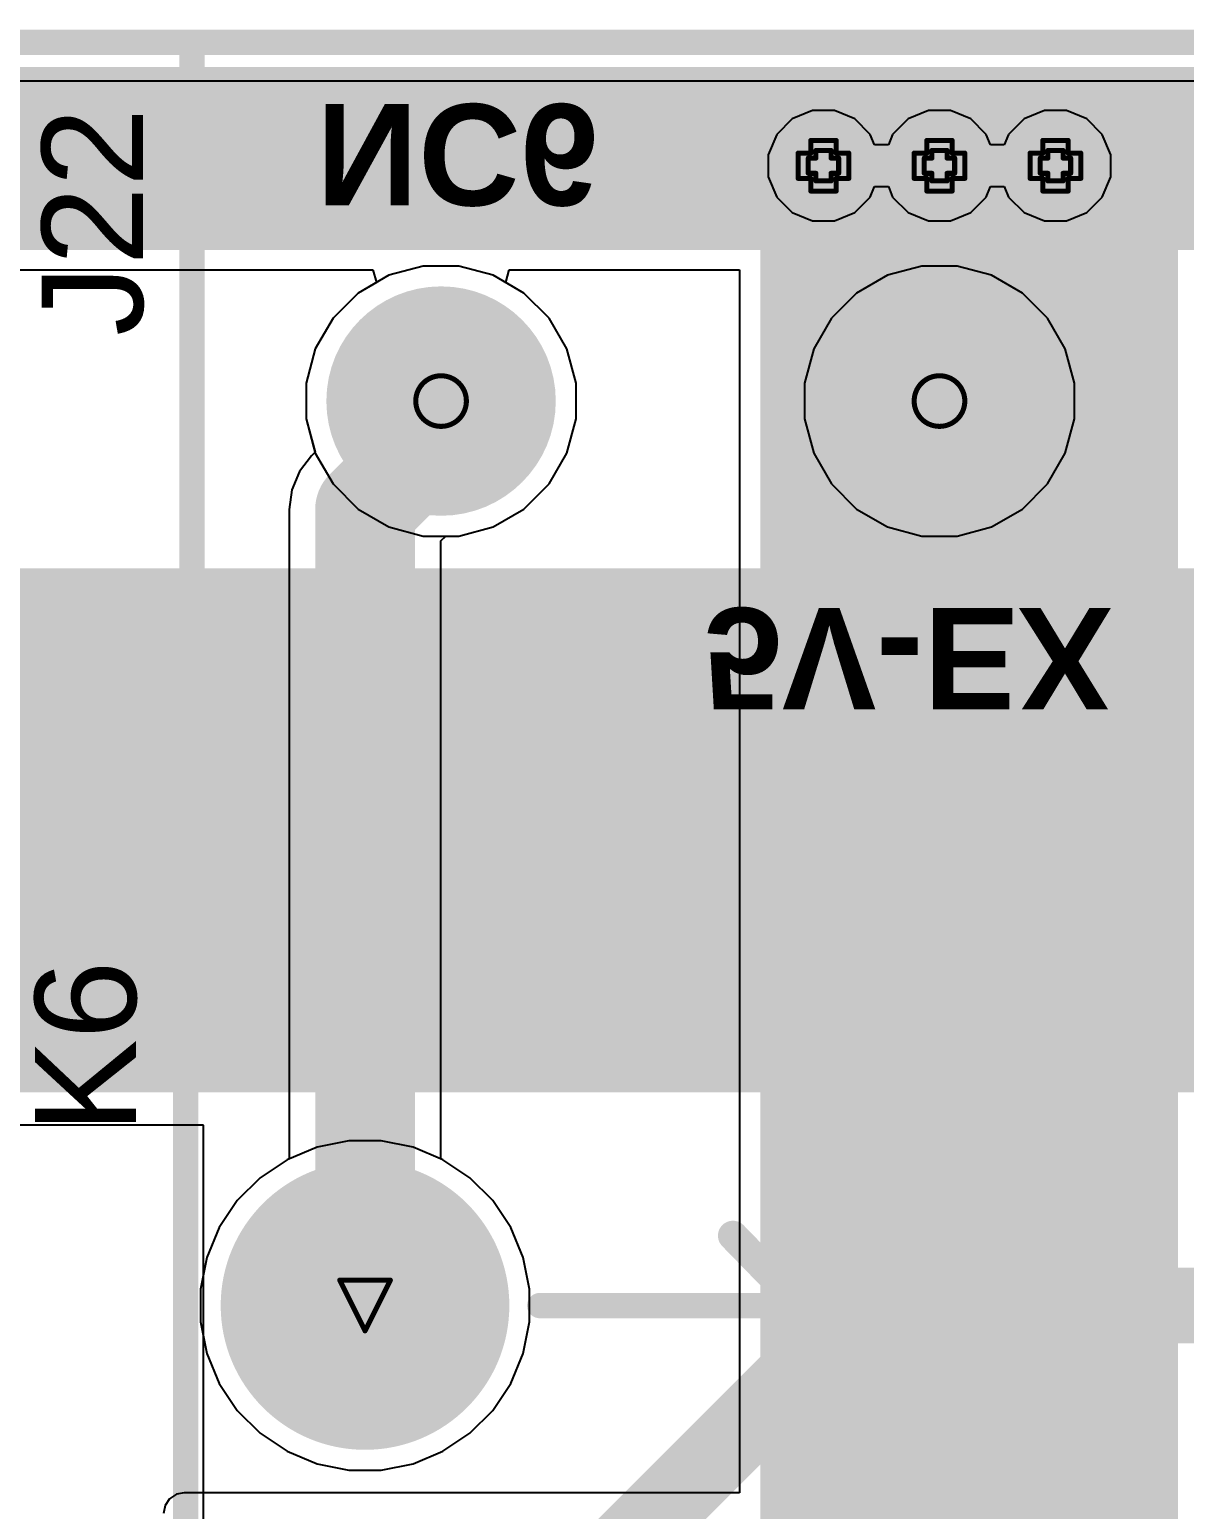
# Model space of a CAD drawing. Header units: inches. Extents: x -7 to 5163, y -3 to 5149.
# Drawn here: x 117.3 to 128.88, y 142.86 to 157.7 of the extents above; entities that cross this region are included whole.
import ezdxf

# ---------------------------------------------------------------- set-up
doc = ezdxf.new("R2010")
doc.units = ezdxf.units.IN
for name, color, linetype in [('Board Outline', 216, 'Continuous'), ('Bottom Layer', 5, 'Continuous'), ('Bottom Overlay', 54, 'Continuous'), ('Bottom Solder', 6, 'Continuous'), ('Drill Drawing', 1, 'Continuous'), ('GND', 76, 'Continuous'), ('Multi-Layer', 9, 'Continuous'), ('Pad Holes', 156, 'Continuous'), ('PWR', 16, 'Continuous'), ('Top Layer', 1, 'Continuous'), ('Top Overlay', 2, 'Continuous'), ('Top Solder', 216, 'Continuous'), ('Via Holes', 16, 'Continuous')]:
    doc.layers.add(name, color=color, linetype=linetype)
doc.styles.add('Arial', font='', dxfattribs={"height": 0.2})
doc.styles.add('Arial_Bold', font='', dxfattribs={"height": 0.2})
doc.styles.get('Arial').set_extended_font_data('Arial')
doc.styles.get('Arial_Bold').set_extended_font_data('Arial', bold=True)

# ---------------------------------------------------------------- blocks, each defined once
blk = doc.blocks.new('SRD_05VDC_SL_C_29')
at = {"layer": 'Bottom Layer'}
h = blk.add_hatch(color=5, dxfattribs=at)
edge = h.paths.add_edge_path()
edge.add_arc((7.100061999999999, 5.999479999999999), 1.397, 0, 360)
at = {"layer": 'Bottom Solder'}
h = blk.add_hatch(color=6, dxfattribs=at)
edge = h.paths.add_edge_path()
edge.add_arc((7.100061999999999, 5.999479999999999), 1.4478, 0, 360)
at = {"layer": 'GND'}
h = blk.add_hatch(color=76, dxfattribs=at)
edge = h.paths.add_edge_path()
edge.add_arc((7.100061999999999, 5.999479999999999), 1.397, 0, 360)
at = {"layer": 'Multi-Layer'}
h = blk.add_hatch(color=9, dxfattribs=at)
edge = h.paths.add_edge_path()
edge.add_arc((7.100061999999999, 5.999479999999999), 1.397, 0, 360)
at = {"layer": 'Pad Holes'}
h = blk.add_hatch(color=7, dxfattribs=at)
edge = h.paths.add_edge_path()
edge.add_arc((7.1000112, 5.999479999999999), 0.7619999999999999, 0, 360)
at = {"layer": 'PWR'}
h = blk.add_hatch(color=16, dxfattribs=at)
edge = h.paths.add_edge_path()
edge.add_arc((7.100061999999999, 5.999479999999999), 1.397, 0, 360)
at = {"layer": 'Top Layer'}
h = blk.add_hatch(color=1, dxfattribs=at)
edge = h.paths.add_edge_path()
edge.add_arc((7.100061999999999, 5.999479999999999), 1.397, 0, 360)
at = {"layer": 'Top Solder'}
h = blk.add_hatch(color=216, dxfattribs=at)
edge = h.paths.add_edge_path()
edge.add_arc((7.100061999999999, 5.999479999999999), 1.4478, 0, 360)
at = {"layer": 'Top Overlay'}
for points, const_width in [([(-8.6991444, 7.8000352), (10.5009696, 7.8000352)], 0.254), ([(10.500995, 7.8000098), (10.500995, -7.8000098)], 0.254), ([(7.0993, 4.246879999999999), (7.0993, 2.0193)], 0.254), ([(7.800593999999999, 2.30886), (6.150102, 0.70104)], 0.2999994), ([(1.628394, 0.7030466), (5.644387999999999, 0.7030466)], 0.2999994), ([(5.644387999999999, 0.7030466), (6.152387999999999, 0.7030466)], 0.2999994), ([(7.168388, -0.31242), (7.168388, -4.25704)], 0.2999994)]:
    blk.add_lwpolyline(points, dxfattribs=dict(at, const_width=const_width))
for points, const_width in [([(10.4374696, 7.8000352, 1), (10.5644696, 7.8000352, 1)], 0.127), ([(10.437495, 7.8000098, 1), (10.564495, 7.8000098, 1)], 0.127), ([(7.0358, 4.246879999999999, 1), (7.162799999999999, 4.246879999999999, 1)], 0.127), ([(7.72559542, 2.30886, 1), (7.87559258, 2.30886, 1)], 0.1499997), ([(7.0358, 2.0193, 1), (7.162799999999999, 2.0193, 1)], 0.127), ([(5.569389419999999, 0.7030466, 1), (5.71938658, 0.7030466, 1)], 0.1499997), ([(5.569389419999999, 0.7030466, 1), (5.71938658, 0.7030466, 1)], 0.1499997), ([(6.07510342, 0.70104, 1), (6.225100579999999, 0.70104, 1)], 0.1499997), ([(6.077389419999999, 0.7030466, 1), (6.227386579999999, 0.7030466, 1)], 0.1499997), ([(7.093389419999999, -0.31242, 1), (7.243386579999999, -0.31242, 1)], 0.1499997)]:
    blk.add_lwpolyline(points, format="xyb", close=True, dxfattribs=dict(at, const_width=const_width))
blk = doc.blocks.new('XY301V_A_5_0_3P_52')
at = {"layer": 'Bottom Layer'}
h = blk.add_hatch(color=5, dxfattribs=at)
edge = h.paths.add_edge_path()
edge.add_arc((-4.999989999999999, 0), 1.10000034, 0, 360)
h = blk.add_hatch(color=5, dxfattribs=at)
edge = h.paths.add_edge_path()
edge.add_arc((0, 0), 1.10000034, 0, 360)
h = blk.add_hatch(color=5, dxfattribs=at)
edge = h.paths.add_edge_path()
edge.add_arc((4.999989999999999, 0), 1.10000034, 0, 360)
at = {"layer": 'Bottom Solder'}
h = blk.add_hatch(color=6, dxfattribs=at)
edge = h.paths.add_edge_path()
edge.add_arc((-4.999989999999999, 0), 1.15080034, 0, 360)
h = blk.add_hatch(color=6, dxfattribs=at)
edge = h.paths.add_edge_path()
edge.add_arc((0, 0), 1.15080034, 0, 360)
h = blk.add_hatch(color=6, dxfattribs=at)
edge = h.paths.add_edge_path()
edge.add_arc((4.999989999999999, 0), 1.15080034, 0, 360)
at = {"layer": 'GND'}
h = blk.add_hatch(color=76, dxfattribs=at)
edge = h.paths.add_edge_path()
edge.add_arc((-4.999989999999999, 0), 1.10000034, 0, 360)
h = blk.add_hatch(color=76, dxfattribs=at)
edge = h.paths.add_edge_path()
edge.add_arc((0, 0), 1.10000034, 0, 360)
h = blk.add_hatch(color=76, dxfattribs=at)
edge = h.paths.add_edge_path()
edge.add_arc((4.999989999999999, 0), 1.10000034, 0, 360)
at = {"layer": 'Multi-Layer'}
h = blk.add_hatch(color=9, dxfattribs=at)
edge = h.paths.add_edge_path()
edge.add_arc((-4.999989999999999, 0), 1.10000034, 0, 360)
h = blk.add_hatch(color=9, dxfattribs=at)
edge = h.paths.add_edge_path()
edge.add_arc((0, 0), 1.10000034, 0, 360)
h = blk.add_hatch(color=9, dxfattribs=at)
edge = h.paths.add_edge_path()
edge.add_arc((4.999989999999999, 0), 1.10000034, 0, 360)
at = {"layer": 'Pad Holes'}
h = blk.add_hatch(color=7, dxfattribs=at)
edge = h.paths.add_edge_path()
edge.add_arc((-4.999989999999999, 0), 0.5999987999999999, 0, 360)
h = blk.add_hatch(color=7, dxfattribs=at)
edge = h.paths.add_edge_path()
edge.add_arc((0, 0), 0.5999987999999999, 0, 360)
h = blk.add_hatch(color=7, dxfattribs=at)
edge = h.paths.add_edge_path()
edge.add_arc((4.999989999999999, 0), 0.5999987999999999, 0, 360)
at = {"layer": 'PWR'}
h = blk.add_hatch(color=16, dxfattribs=at)
edge = h.paths.add_edge_path()
edge.add_arc((-4.999989999999999, 0), 1.10000034, 0, 360)
h = blk.add_hatch(color=16, dxfattribs=at)
edge = h.paths.add_edge_path()
edge.add_arc((0, 0), 1.10000034, 0, 360)
h = blk.add_hatch(color=16, dxfattribs=at)
edge = h.paths.add_edge_path()
edge.add_arc((4.999989999999999, 0), 1.10000034, 0, 360)
at = {"layer": 'Top Layer'}
h = blk.add_hatch(color=1, dxfattribs=at)
edge = h.paths.add_edge_path()
edge.add_arc((-4.999989999999999, 0), 1.10000034, 0, 360)
h = blk.add_hatch(color=1, dxfattribs=at)
edge = h.paths.add_edge_path()
edge.add_arc((0, 0), 1.10000034, 0, 360)
h = blk.add_hatch(color=1, dxfattribs=at)
edge = h.paths.add_edge_path()
edge.add_arc((4.999989999999999, 0), 1.10000034, 0, 360)
at = {"layer": 'Top Solder'}
h = blk.add_hatch(color=216, dxfattribs=at)
edge = h.paths.add_edge_path()
edge.add_arc((-4.999989999999999, 0), 1.15080034, 0, 360)
h = blk.add_hatch(color=216, dxfattribs=at)
edge = h.paths.add_edge_path()
edge.add_arc((0, 0), 1.15080034, 0, 360)
h = blk.add_hatch(color=216, dxfattribs=at)
edge = h.paths.add_edge_path()
edge.add_arc((4.999989999999999, 0), 1.15080034, 0, 360)
at = {"layer": 'Top Overlay', "const_width": 0.254}
for points in [[(-7.500010399999999, -4.0000428), (-7.500010399999999, 3.5999928)], [(-7.500010399999999, 3.5999928), (7.500010399999999, 3.5999928)], [(7.500010399999999, -4.0000428), (7.500010399999999, 3.5999928)], [(-7.500010399999999, 1.6769588), (7.500010399999999, 1.6769588)], [(-7.500010399999999, -1.946783), (7.500010399999999, -1.946783)], [(-7.500010399999999, -4.0000428), (7.500010399999999, -4.0000428)]]:
    blk.add_lwpolyline(points, dxfattribs=at)
at = {"layer": 'Top Overlay', "const_width": 0.127}
for points in [[(-7.563510399999999, 3.5999928, 1), (-7.4365104, 3.5999928, 1)], [(-7.563510399999999, 3.5999928, 1), (-7.4365104, 3.5999928, 1)], [(7.4365104, 3.5999928, 1), (7.563510399999999, 3.5999928, 1)], [(7.4365104, 3.5999928, 1), (7.563510399999999, 3.5999928, 1)], [(-7.563510399999999, 1.6769588, 1), (-7.4365104, 1.6769588, 1)], [(7.4365104, 1.6769588, 1), (7.563510399999999, 1.6769588, 1)], [(-7.563510399999999, -1.946783, 1), (-7.4365104, -1.946783, 1)], [(7.4365104, -1.946783, 1), (7.563510399999999, -1.946783, 1)], [(-7.563510399999999, -4.0000428, 1), (-7.4365104, -4.0000428, 1)], [(-7.563510399999999, -4.0000428, 1), (-7.4365104, -4.0000428, 1)], [(7.4365104, -4.0000428, 1), (7.563510399999999, -4.0000428, 1)], [(7.4365104, -4.0000428, 1), (7.563510399999999, -4.0000428, 1)]]:
    blk.add_lwpolyline(points, format="xyb", close=True, dxfattribs=at)

msp = doc.modelspace()

# ---------------------------------------------------------------- hatches: boundary and pattern name
at = {"layer": 'Bottom Layer'}
for points in [[(89.408, 155.49265828), (190.3035056, 155.49265828), (190.3035056, 157.3276), (89.408, 157.3276)], [(124.62445484, 152.908), (128.28205484, 152.908), (128.28205484, 157.3276), (124.62445484, 157.3276)], [(73.6092, 147.0406), (182.6006, 147.0406), (182.6006, 152.2984), (73.6092, 152.2984)]]:
    msp.add_hatch(color=5, dxfattribs=at).paths.add_polyline_path(points)
h = msp.add_hatch(color=5, dxfattribs=at)
edge = h.paths.add_edge_path()
edge.add_arc((125.25945484, 156.337), 0.2999994, 0, 360)
h = msp.add_hatch(color=5, dxfattribs=at)
edge = h.paths.add_edge_path()
edge.add_arc((126.42311774, 156.337), 0.2999994, 0, 360)
h = msp.add_hatch(color=5, dxfattribs=at)
edge = h.paths.add_edge_path()
edge.add_arc((127.58678064, 156.337), 0.2999994, 0, 360)
at = {"layer": 'Bottom Solder'}
h = msp.add_hatch(color=6, dxfattribs=at)
edge = h.paths.add_edge_path()
edge.add_arc((125.25945484, 156.337), 0.4015993999999999, 0, 360)
h = msp.add_hatch(color=6, dxfattribs=at)
edge = h.paths.add_edge_path()
edge.add_arc((126.42311774, 156.337), 0.4015993999999999, 0, 360)
h = msp.add_hatch(color=6, dxfattribs=at)
edge = h.paths.add_edge_path()
edge.add_arc((127.58678064, 156.337), 0.4015993999999999, 0, 360)
at = {"layer": 'GND'}
h = msp.add_hatch(color=76, dxfattribs=at)
edge = h.paths.add_edge_path()
edge.add_arc((125.25945484, 156.337), 0.2999994, 0, 360)
h = msp.add_hatch(color=76, dxfattribs=at)
edge = h.paths.add_edge_path()
edge.add_arc((126.42311774, 156.337), 0.2999994, 0, 360)
h = msp.add_hatch(color=76, dxfattribs=at)
edge = h.paths.add_edge_path()
edge.add_arc((127.58678064, 156.337), 0.2999994, 0, 360)
at = {"layer": 'PWR'}
h = msp.add_hatch(color=16, dxfattribs=at)
edge = h.paths.add_edge_path()
edge.add_arc((125.25945484, 156.337), 0.2999994, 0, 360)
h = msp.add_hatch(color=16, dxfattribs=at)
edge = h.paths.add_edge_path()
edge.add_arc((126.42311774, 156.337), 0.2999994, 0, 360)
h = msp.add_hatch(color=16, dxfattribs=at)
edge = h.paths.add_edge_path()
edge.add_arc((127.58678064, 156.337), 0.2999994, 0, 360)
at = {"layer": 'Top Layer'}
for points in [[(89.40929032, 155.4988), (190.7032, 155.4988), (190.7032, 157.3276), (89.40929032, 157.3276)], [(124.62574516, 129.30444294), (128.81625748, 129.30444294), (128.81625748, 157.32759746), (124.62574516, 157.32759746)]]:
    msp.add_hatch(color=1, dxfattribs=at).paths.add_polyline_path(points)
h = msp.add_hatch(color=1, dxfattribs=at)
edge = h.paths.add_edge_path()
edge.add_arc((125.25945484, 156.337), 0.2999994, 0, 360)
h = msp.add_hatch(color=1, dxfattribs=at)
edge = h.paths.add_edge_path()
edge.add_arc((126.42311774, 156.337), 0.2999994, 0, 360)
h = msp.add_hatch(color=1, dxfattribs=at)
edge = h.paths.add_edge_path()
edge.add_arc((127.58678064, 156.337), 0.2999994, 0, 360)
at = {"layer": 'Top Solder'}
h = msp.add_hatch(color=216, dxfattribs=at)
edge = h.paths.add_edge_path()
edge.add_arc((125.25945484, 156.337), 0.4015993999999999, 0, 360)
h = msp.add_hatch(color=216, dxfattribs=at)
edge = h.paths.add_edge_path()
edge.add_arc((126.42311774, 156.337), 0.4015993999999999, 0, 360)
h = msp.add_hatch(color=216, dxfattribs=at)
edge = h.paths.add_edge_path()
edge.add_arc((127.58678064, 156.337), 0.4015993999999999, 0, 360)
at = {"layer": 'Via Holes'}
h = msp.add_hatch(color=7, dxfattribs=at)
edge = h.paths.add_edge_path()
edge.add_arc((125.25945484, 156.337), 0.1499997, 0, 360)
h = msp.add_hatch(color=7, dxfattribs=at)
edge = h.paths.add_edge_path()
edge.add_arc((126.42311774, 156.337), 0.1499997, 0, 360)
h = msp.add_hatch(color=7, dxfattribs=at)
edge = h.paths.add_edge_path()
edge.add_arc((127.58678064, 156.337), 0.1499997, 0, 360)

# ---------------------------------------------------------------- linework, layer by layer
at = {"layer": 'Board Outline', "const_width": 0.254}
msp.add_lwpolyline([(84.20200838, 157.57585452), (192.19801794, 157.57585452)], dxfattribs=at)
at = {"layer": 'Bottom Layer'}
for p, q in [((119.03866972, 146.7104), (111.12828422, 146.7104)), ((119.03866972, 128.1938), (119.03866972, 146.7104))]:
    msp.add_line(p, q, dxfattribs=at)
at = {"layer": 'Bottom Layer', "const_width": 0.7619999999999999}
for points in [[(117.856, 137.07672356), (125.68079258, 144.90151614)], [(125.68079258, 144.90151614), (132.65897776, 144.90151614)]]:
    msp.add_lwpolyline(points, dxfattribs=at)
at = {"layer": 'Bottom Layer', "const_width": 0.3809999999999999}
msp.add_lwpolyline([(125.49029258, 144.90151614, 1), (125.87129258, 144.90151614, 1)], format="xyb", close=True, dxfattribs=at)
msp.add_lwpolyline([(125.49029258, 144.90151614, 1), (125.87129258, 144.90151614, 1)], format="xyb", close=True, dxfattribs=at)
at = {"layer": 'Drill Drawing', "const_width": 0.0508}
for points in [[(125.00545484, 156.21), (125.00545484, 156.464)], [(125.00545484, 156.464), (125.13245484, 156.464)], [(125.13245484, 156.464), (125.13245484, 156.591)], [(125.13245484, 156.591), (125.38645484, 156.591)], [(125.18325484, 156.4132), (125.18325484, 156.4894)], [(125.18325484, 156.4894), (125.33565484, 156.4894)], [(125.33565484, 156.4132), (125.33565484, 156.4894)], [(125.38645484, 156.464), (125.38645484, 156.591)], [(125.38645484, 156.464), (125.51345484, 156.464)], [(125.51345484, 156.21), (125.51345484, 156.464)], [(126.16911774, 156.21), (126.16911774, 156.464)], [(126.16911774, 156.464), (126.29611774, 156.464)], [(126.29611774, 156.464), (126.29611774, 156.591)], [(126.29611774, 156.591), (126.55011774, 156.591)], [(126.34691774, 156.4132), (126.34691774, 156.4894)], [(126.34691774, 156.4894), (126.49931774, 156.4894)], [(126.49931774, 156.4132), (126.49931774, 156.4894)], [(126.55011774, 156.464), (126.55011774, 156.591)], [(126.55011774, 156.464), (126.67711774, 156.464)], [(126.67711774, 156.21), (126.67711774, 156.464)], [(127.33278064, 156.21), (127.33278064, 156.464)], [(127.33278064, 156.464), (127.45978064, 156.464)], [(127.45978064, 156.464), (127.45978064, 156.591)], [(127.45978064, 156.591), (127.71378064, 156.591)], [(127.51058064, 156.4132), (127.51058064, 156.4894)], [(127.51058064, 156.4894), (127.66298064, 156.4894)], [(127.66298064, 156.4132), (127.66298064, 156.4894)], [(127.71378064, 156.464), (127.71378064, 156.591)], [(127.71378064, 156.464), (127.84078064, 156.464)], [(127.84078064, 156.21), (127.84078064, 156.464)], [(125.10705484, 156.2608), (125.10705484, 156.4132)], [(125.10705484, 156.4132), (125.18325484, 156.4132)], [(125.33565484, 156.4132), (125.41185484, 156.4132)], [(125.41185484, 156.2608), (125.41185484, 156.4132)], [(126.27071774, 156.2608), (126.27071774, 156.4132)], [(126.27071774, 156.4132), (126.34691774, 156.4132)], [(126.49931774, 156.4132), (126.57551774, 156.4132)], [(126.57551774, 156.2608), (126.57551774, 156.4132)], [(127.43438064, 156.2608), (127.43438064, 156.4132)], [(127.43438064, 156.4132), (127.51058064, 156.4132)], [(127.66298064, 156.4132), (127.73918064, 156.4132)], [(127.73918064, 156.2608), (127.73918064, 156.4132)], [(125.00545484, 156.21), (125.13245484, 156.21)], [(125.10705484, 156.2608), (125.18325484, 156.2608)], [(125.13245484, 156.083), (125.13245484, 156.21)], [(125.18325484, 156.1846), (125.18325484, 156.2608)], [(125.18325484, 156.1846), (125.33565484, 156.1846)], [(125.33565484, 156.2608), (125.41185484, 156.2608)], [(125.33565484, 156.1846), (125.33565484, 156.2608)], [(125.38645484, 156.21), (125.51345484, 156.21)], [(125.38645484, 156.083), (125.38645484, 156.21)], [(126.16911774, 156.21), (126.29611774, 156.21)], [(126.27071774, 156.2608), (126.34691774, 156.2608)], [(126.29611774, 156.083), (126.29611774, 156.21)], [(126.34691774, 156.1846), (126.34691774, 156.2608)], [(126.34691774, 156.1846), (126.49931774, 156.1846)], [(126.49931774, 156.2608), (126.57551774, 156.2608)], [(126.49931774, 156.1846), (126.49931774, 156.2608)], [(126.55011774, 156.21), (126.67711774, 156.21)], [(126.55011774, 156.083), (126.55011774, 156.21)], [(127.33278064, 156.21), (127.45978064, 156.21)], [(127.43438064, 156.2608), (127.51058064, 156.2608)], [(127.45978064, 156.083), (127.45978064, 156.21)], [(127.51058064, 156.1846), (127.51058064, 156.2608)], [(127.51058064, 156.1846), (127.66298064, 156.1846)], [(127.66298064, 156.2608), (127.73918064, 156.2608)], [(127.66298064, 156.1846), (127.66298064, 156.2608)], [(127.71378064, 156.21), (127.84078064, 156.21)], [(127.71378064, 156.083), (127.71378064, 156.21)], [(125.13245484, 156.083), (125.38645484, 156.083)], [(126.29611774, 156.083), (126.55011774, 156.083)], [(127.45978064, 156.083), (127.71378064, 156.083)], [(120.40614476, 145.15546534), (120.91414476, 145.15546534)], [(120.40614476, 145.15546534), (120.66014476, 144.64746534)], [(120.66014476, 144.64746534), (120.91414476, 145.15546534)]]:
    msp.add_lwpolyline(points, dxfattribs=at)
at = {"layer": 'Drill Drawing'}
for points, const_width in [([(124.99275484, 156.464, 1), (125.01815484, 156.464, 1)], 0.0254), ([(124.99275484, 156.464, 1), (125.01815484, 156.464, 1)], 0.0254), ([(125.11975484, 156.591, 1), (125.14515484, 156.591, 1)], 0.0254), ([(125.11975484, 156.591, 1), (125.14515484, 156.591, 1)], 0.0254), ([(125.11975484, 156.464, 1), (125.14515484, 156.464, 1)], 0.0254), ([(125.11975484, 156.464, 1), (125.14515484, 156.464, 1)], 0.0254), ([(125.17055484, 156.4894, 1), (125.19595484, 156.4894, 1)], 0.0254), ([(125.17055484, 156.4894, 1), (125.19595484, 156.4894, 1)], 0.0254), ([(125.32295484, 156.4894, 1), (125.34835484, 156.4894, 1)], 0.0254), ([(125.32295484, 156.4894, 1), (125.34835484, 156.4894, 1)], 0.0254), ([(125.37375484, 156.591, 1), (125.39915484, 156.591, 1)], 0.0254), ([(125.37375484, 156.591, 1), (125.39915484, 156.591, 1)], 0.0254), ([(125.37375484, 156.464, 1), (125.39915484, 156.464, 1)], 0.0254), ([(125.37375484, 156.464, 1), (125.39915484, 156.464, 1)], 0.0254), ([(125.50075484, 156.464, 1), (125.52615484, 156.464, 1)], 0.0254), ([(125.50075484, 156.464, 1), (125.52615484, 156.464, 1)], 0.0254), ([(126.15641774, 156.464, 1), (126.18181774, 156.464, 1)], 0.0254), ([(126.15641774, 156.464, 1), (126.18181774, 156.464, 1)], 0.0254), ([(126.28341774, 156.591, 1), (126.30881774, 156.591, 1)], 0.0254), ([(126.28341774, 156.591, 1), (126.30881774, 156.591, 1)], 0.0254), ([(126.28341774, 156.464, 1), (126.30881774, 156.464, 1)], 0.0254), ([(126.28341774, 156.464, 1), (126.30881774, 156.464, 1)], 0.0254), ([(126.33421774, 156.4894, 1), (126.35961774, 156.4894, 1)], 0.0254), ([(126.33421774, 156.4894, 1), (126.35961774, 156.4894, 1)], 0.0254), ([(126.48661774, 156.4894, 1), (126.51201774, 156.4894, 1)], 0.0254), ([(126.48661774, 156.4894, 1), (126.51201774, 156.4894, 1)], 0.0254), ([(126.53741774, 156.591, 1), (126.56281774, 156.591, 1)], 0.0254), ([(126.53741774, 156.591, 1), (126.56281774, 156.591, 1)], 0.0254), ([(126.53741774, 156.464, 1), (126.56281774, 156.464, 1)], 0.0254), ([(126.53741774, 156.464, 1), (126.56281774, 156.464, 1)], 0.0254), ([(126.66441774, 156.464, 1), (126.68981774, 156.464, 1)], 0.0254), ([(126.66441774, 156.464, 1), (126.68981774, 156.464, 1)], 0.0254), ([(127.32008064, 156.464, 1), (127.34548064, 156.464, 1)], 0.0254), ([(127.32008064, 156.464, 1), (127.34548064, 156.464, 1)], 0.0254), ([(127.44708064, 156.591, 1), (127.47248064, 156.591, 1)], 0.0254), ([(127.44708064, 156.591, 1), (127.47248064, 156.591, 1)], 0.0254), ([(127.44708064, 156.464, 1), (127.47248064, 156.464, 1)], 0.0254), ([(127.44708064, 156.464, 1), (127.47248064, 156.464, 1)], 0.0254), ([(127.49788064, 156.4894, 1), (127.52328064, 156.4894, 1)], 0.0254), ([(127.49788064, 156.4894, 1), (127.52328064, 156.4894, 1)], 0.0254), ([(127.65028064, 156.4894, 1), (127.67568064, 156.4894, 1)], 0.0254), ([(127.65028064, 156.4894, 1), (127.67568064, 156.4894, 1)], 0.0254), ([(127.70108064, 156.591, 1), (127.72648064, 156.591, 1)], 0.0254), ([(127.70108064, 156.591, 1), (127.72648064, 156.591, 1)], 0.0254), ([(127.70108064, 156.464, 1), (127.72648064, 156.464, 1)], 0.0254), ([(127.70108064, 156.464, 1), (127.72648064, 156.464, 1)], 0.0254), ([(127.82808064, 156.464, 1), (127.85348064, 156.464, 1)], 0.0254), ([(127.82808064, 156.464, 1), (127.85348064, 156.464, 1)], 0.0254), ([(125.09435484, 156.4132, 1), (125.11975484, 156.4132, 1)], 0.0254), ([(125.09435484, 156.4132, 1), (125.11975484, 156.4132, 1)], 0.0254), ([(125.17055484, 156.4132, 1), (125.19595484, 156.4132, 1)], 0.0254), ([(125.17055484, 156.4132, 1), (125.19595484, 156.4132, 1)], 0.0254), ([(125.32295484, 156.4132, 1), (125.34835484, 156.4132, 1)], 0.0254), ([(125.32295484, 156.4132, 1), (125.34835484, 156.4132, 1)], 0.0254), ([(125.39915484, 156.4132, 1), (125.42455484, 156.4132, 1)], 0.0254), ([(125.39915484, 156.4132, 1), (125.42455484, 156.4132, 1)], 0.0254), ([(126.25801774, 156.4132, 1), (126.28341774, 156.4132, 1)], 0.0254), ([(126.25801774, 156.4132, 1), (126.28341774, 156.4132, 1)], 0.0254), ([(126.33421774, 156.4132, 1), (126.35961774, 156.4132, 1)], 0.0254), ([(126.33421774, 156.4132, 1), (126.35961774, 156.4132, 1)], 0.0254), ([(126.48661774, 156.4132, 1), (126.51201774, 156.4132, 1)], 0.0254), ([(126.48661774, 156.4132, 1), (126.51201774, 156.4132, 1)], 0.0254), ([(126.56281774, 156.4132, 1), (126.58821774, 156.4132, 1)], 0.0254), ([(126.56281774, 156.4132, 1), (126.58821774, 156.4132, 1)], 0.0254), ([(127.42168064, 156.4132, 1), (127.44708064, 156.4132, 1)], 0.0254), ([(127.42168064, 156.4132, 1), (127.44708064, 156.4132, 1)], 0.0254), ([(127.49788064, 156.4132, 1), (127.52328064, 156.4132, 1)], 0.0254), ([(127.49788064, 156.4132, 1), (127.52328064, 156.4132, 1)], 0.0254), ([(127.65028064, 156.4132, 1), (127.67568064, 156.4132, 1)], 0.0254), ([(127.65028064, 156.4132, 1), (127.67568064, 156.4132, 1)], 0.0254), ([(127.72648064, 156.4132, 1), (127.75188064, 156.4132, 1)], 0.0254), ([(127.72648064, 156.4132, 1), (127.75188064, 156.4132, 1)], 0.0254), ([(124.99275484, 156.21, 1), (125.01815484, 156.21, 1)], 0.0254), ([(124.99275484, 156.21, 1), (125.01815484, 156.21, 1)], 0.0254), ([(125.09435484, 156.2608, 1), (125.11975484, 156.2608, 1)], 0.0254), ([(125.09435484, 156.2608, 1), (125.11975484, 156.2608, 1)], 0.0254), ([(125.11975484, 156.21, 1), (125.14515484, 156.21, 1)], 0.0254), ([(125.11975484, 156.21, 1), (125.14515484, 156.21, 1)], 0.0254), ([(125.17055484, 156.2608, 1), (125.19595484, 156.2608, 1)], 0.0254), ([(125.17055484, 156.2608, 1), (125.19595484, 156.2608, 1)], 0.0254), ([(125.17055484, 156.1846, 1), (125.19595484, 156.1846, 1)], 0.0254), ([(125.17055484, 156.1846, 1), (125.19595484, 156.1846, 1)], 0.0254), ([(125.32295484, 156.2608, 1), (125.34835484, 156.2608, 1)], 0.0254), ([(125.32295484, 156.2608, 1), (125.34835484, 156.2608, 1)], 0.0254), ([(125.32295484, 156.1846, 1), (125.34835484, 156.1846, 1)], 0.0254), ([(125.32295484, 156.1846, 1), (125.34835484, 156.1846, 1)], 0.0254), ([(125.37375484, 156.21, 1), (125.39915484, 156.21, 1)], 0.0254), ([(125.37375484, 156.21, 1), (125.39915484, 156.21, 1)], 0.0254), ([(125.39915484, 156.2608, 1), (125.42455484, 156.2608, 1)], 0.0254), ([(125.39915484, 156.2608, 1), (125.42455484, 156.2608, 1)], 0.0254), ([(125.50075484, 156.21, 1), (125.52615484, 156.21, 1)], 0.0254), ([(125.50075484, 156.21, 1), (125.52615484, 156.21, 1)], 0.0254), ([(126.15641774, 156.21, 1), (126.18181774, 156.21, 1)], 0.0254), ([(126.15641774, 156.21, 1), (126.18181774, 156.21, 1)], 0.0254), ([(126.25801774, 156.2608, 1), (126.28341774, 156.2608, 1)], 0.0254), ([(126.25801774, 156.2608, 1), (126.28341774, 156.2608, 1)], 0.0254), ([(126.28341774, 156.21, 1), (126.30881774, 156.21, 1)], 0.0254), ([(126.28341774, 156.21, 1), (126.30881774, 156.21, 1)], 0.0254), ([(126.33421774, 156.2608, 1), (126.35961774, 156.2608, 1)], 0.0254), ([(126.33421774, 156.2608, 1), (126.35961774, 156.2608, 1)], 0.0254), ([(126.33421774, 156.1846, 1), (126.35961774, 156.1846, 1)], 0.0254), ([(126.33421774, 156.1846, 1), (126.35961774, 156.1846, 1)], 0.0254), ([(126.48661774, 156.2608, 1), (126.51201774, 156.2608, 1)], 0.0254), ([(126.48661774, 156.2608, 1), (126.51201774, 156.2608, 1)], 0.0254), ([(126.48661774, 156.1846, 1), (126.51201774, 156.1846, 1)], 0.0254), ([(126.48661774, 156.1846, 1), (126.51201774, 156.1846, 1)], 0.0254), ([(126.53741774, 156.21, 1), (126.56281774, 156.21, 1)], 0.0254), ([(126.53741774, 156.21, 1), (126.56281774, 156.21, 1)], 0.0254), ([(126.56281774, 156.2608, 1), (126.58821774, 156.2608, 1)], 0.0254), ([(126.56281774, 156.2608, 1), (126.58821774, 156.2608, 1)], 0.0254), ([(126.66441774, 156.21, 1), (126.68981774, 156.21, 1)], 0.0254), ([(126.66441774, 156.21, 1), (126.68981774, 156.21, 1)], 0.0254), ([(127.32008064, 156.21, 1), (127.34548064, 156.21, 1)], 0.0254), ([(127.32008064, 156.21, 1), (127.34548064, 156.21, 1)], 0.0254), ([(127.42168064, 156.2608, 1), (127.44708064, 156.2608, 1)], 0.0254), ([(127.42168064, 156.2608, 1), (127.44708064, 156.2608, 1)], 0.0254), ([(127.44708064, 156.21, 1), (127.47248064, 156.21, 1)], 0.0254), ([(127.44708064, 156.21, 1), (127.47248064, 156.21, 1)], 0.0254), ([(127.49788064, 156.2608, 1), (127.52328064, 156.2608, 1)], 0.0254), ([(127.49788064, 156.2608, 1), (127.52328064, 156.2608, 1)], 0.0254), ([(127.49788064, 156.1846, 1), (127.52328064, 156.1846, 1)], 0.0254), ([(127.49788064, 156.1846, 1), (127.52328064, 156.1846, 1)], 0.0254), ([(127.65028064, 156.2608, 1), (127.67568064, 156.2608, 1)], 0.0254), ([(127.65028064, 156.2608, 1), (127.67568064, 156.2608, 1)], 0.0254), ([(127.65028064, 156.1846, 1), (127.67568064, 156.1846, 1)], 0.0254), ([(127.65028064, 156.1846, 1), (127.67568064, 156.1846, 1)], 0.0254), ([(127.70108064, 156.21, 1), (127.72648064, 156.21, 1)], 0.0254), ([(127.70108064, 156.21, 1), (127.72648064, 156.21, 1)], 0.0254), ([(127.72648064, 156.2608, 1), (127.75188064, 156.2608, 1)], 0.0254), ([(127.72648064, 156.2608, 1), (127.75188064, 156.2608, 1)], 0.0254), ([(127.82808064, 156.21, 1), (127.85348064, 156.21, 1)], 0.0254), ([(127.82808064, 156.21, 1), (127.85348064, 156.21, 1)], 0.0254), ([(125.11975484, 156.083, 1), (125.14515484, 156.083, 1)], 0.0254), ([(125.11975484, 156.083, 1), (125.14515484, 156.083, 1)], 0.0254), ([(125.37375484, 156.083, 1), (125.39915484, 156.083, 1)], 0.0254), ([(125.37375484, 156.083, 1), (125.39915484, 156.083, 1)], 0.0254), ([(126.28341774, 156.083, 1), (126.30881774, 156.083, 1)], 0.0254), ([(126.28341774, 156.083, 1), (126.30881774, 156.083, 1)], 0.0254), ([(126.53741774, 156.083, 1), (126.56281774, 156.083, 1)], 0.0254), ([(126.53741774, 156.083, 1), (126.56281774, 156.083, 1)], 0.0254), ([(127.44708064, 156.083, 1), (127.47248064, 156.083, 1)], 0.0254), ([(127.44708064, 156.083, 1), (127.47248064, 156.083, 1)], 0.0254), ([(127.70108064, 156.083, 1), (127.72648064, 156.083, 1)], 0.0254), ([(127.70108064, 156.083, 1), (127.72648064, 156.083, 1)], 0.0254), ([(121.67712774, 153.97586172, 1), (121.16912774, 153.97586172, 1)], 0.0508), ([(126.67711774, 153.97586172, 1), (126.16911774, 153.97586172, 1)], 0.0508), ([(121.15642774, 153.97586172, 1), (121.18182774, 153.97586172, 1)], 0.0254), ([(121.66442774, 153.97586172, 1), (121.68982774, 153.97586172, 1)], 0.0254), ([(126.15641774, 153.97586172, 1), (126.18181774, 153.97586172, 1)], 0.0254), ([(126.66441774, 153.97586172, 1), (126.68981774, 153.97586172, 1)], 0.0254), ([(120.39344476, 145.15546534, 1), (120.41884476, 145.15546534, 1)], 0.0254), ([(120.39344476, 145.15546534, 1), (120.41884476, 145.15546534, 1)], 0.0254), ([(120.90144476, 145.15546534, 1), (120.92684476, 145.15546534, 1)], 0.0254), ([(120.90144476, 145.15546534, 1), (120.92684476, 145.15546534, 1)], 0.0254), ([(120.64744476, 144.64746534, 1), (120.67284476, 144.64746534, 1)], 0.0254), ([(120.64744476, 144.64746534, 1), (120.67284476, 144.64746534, 1)], 0.0254)]:
    msp.add_lwpolyline(points, format="xyb", close=True, dxfattribs=dict(at, const_width=const_width))
at = {"layer": 'GND'}
for p, q in [((84.20199822, 157.18741232), (192.19506646, 157.18739962)), ((124.94564038, 156.8066587), (124.78979614, 156.65081446)), ((125.14925694, 156.8909994), (124.94564038, 156.8066587)), ((125.36965274, 156.8909994), (125.14925694, 156.8909994)), ((125.5732693, 156.8066587), (125.36965274, 156.8909994)), ((125.72911354, 156.65081446), (125.5732693, 156.8066587)), ((126.10930328, 156.8066587), (125.95345904, 156.65081446)), ((126.31291984, 156.8909994), (126.10930328, 156.8066587)), ((126.53331564, 156.8909994), (126.31291984, 156.8909994)), ((126.7369322, 156.8066587), (126.53331564, 156.8909994)), ((126.89277644, 156.65081446), (126.7369322, 156.8066587)), ((127.27296618, 156.8066587), (127.11712194, 156.65081446)), ((127.47658274, 156.8909994), (127.27296618, 156.8066587)), ((127.69697854, 156.8909994), (127.47658274, 156.8909994)), ((127.9005951, 156.8066587), (127.69697854, 156.8909994)), ((128.05643934, 156.65081446), (127.9005951, 156.8066587)), ((124.78979614, 156.65081446), (124.70545544, 156.4471979)), ((125.77255262, 156.5459404), (125.72911354, 156.65081446)), ((125.95345904, 156.65081446), (125.91001996, 156.5459404)), ((126.93621552, 156.5459404), (126.89277644, 156.65081446)), ((127.11712194, 156.65081446), (127.07368286, 156.5459404)), ((128.14078004, 156.4471979), (128.05643934, 156.65081446)), ((125.91001996, 156.5459404), (125.77255262, 156.5459404)), ((127.07368286, 156.5459404), (126.93621552, 156.5459404)), ((124.70545544, 156.4471979), (124.70545544, 156.2268021)), ((128.14078004, 156.2268021), (128.14078004, 156.4471979)), ((124.70545544, 156.2268021), (124.78979614, 156.02318554)), ((128.05643934, 156.02318554), (128.14078004, 156.2268021)), ((125.72911354, 156.02318554), (125.77255262, 156.1280596)), ((125.77255262, 156.1280596), (125.91001996, 156.1280596)), ((125.91001996, 156.1280596), (125.95345904, 156.02318554)), ((126.89277644, 156.02318554), (126.93621552, 156.1280596)), ((126.93621552, 156.1280596), (127.07368286, 156.1280596)), ((127.07368286, 156.1280596), (127.11712194, 156.02318554)), ((124.78979614, 156.02318554), (124.94564038, 155.8673413)), ((125.5732693, 155.8673413), (125.72911354, 156.02318554)), ((125.95345904, 156.02318554), (126.10930328, 155.8673413)), ((126.7369322, 155.8673413), (126.89277644, 156.02318554)), ((127.11712194, 156.02318554), (127.27296618, 155.8673413)), ((127.9005951, 155.8673413), (128.05643934, 156.02318554)), ((124.94564038, 155.8673413), (125.14925694, 155.7830006)), ((125.14925694, 155.7830006), (125.36965274, 155.7830006)), ((125.36965274, 155.7830006), (125.5732693, 155.8673413)), ((126.10930328, 155.8673413), (126.31291984, 155.7830006)), ((126.31291984, 155.7830006), (126.53331564, 155.7830006)), ((126.53331564, 155.7830006), (126.7369322, 155.8673413)), ((127.27296618, 155.8673413), (127.47658274, 155.7830006)), ((127.47658274, 155.7830006), (127.69697854, 155.7830006)), ((127.69697854, 155.7830006), (127.9005951, 155.8673413)), ((121.24487054, 155.32986206), (120.90050242, 155.23758894)), ((121.60138494, 155.32986206), (121.24487054, 155.32986206)), ((121.94575306, 155.23758894), (121.60138494, 155.32986206)), ((126.24486054, 155.32986206), (125.90049242, 155.23758894)), ((126.60137494, 155.32986206), (126.24486054, 155.32986206)), ((126.94574306, 155.23758894), (126.60137494, 155.32986206)), ((120.90050242, 155.23758894), (120.59175272, 155.05933174)), ((122.25450276, 155.05933174), (121.94575306, 155.23758894)), ((125.90049242, 155.23758894), (125.59174272, 155.05933174)), ((127.25449276, 155.05933174), (126.94574306, 155.23758894)), ((120.59175272, 155.05933174), (120.33965772, 154.80723674)), ((122.50659776, 154.80723674), (122.25450276, 155.05933174)), ((125.59174272, 155.05933174), (125.33964772, 154.80723674)), ((127.50658776, 154.80723674), (127.25449276, 155.05933174)), ((120.33965772, 154.80723674), (120.16140052, 154.49848704)), ((122.68485496, 154.49848704), (122.50659776, 154.80723674)), ((125.33964772, 154.80723674), (125.16139052, 154.49848704)), ((127.68484496, 154.49848704), (127.50658776, 154.80723674)), ((120.16140052, 154.49848704), (120.0691274, 154.15411892)), ((122.77712808, 154.15411892), (122.68485496, 154.49848704)), ((125.16139052, 154.49848704), (125.0691174, 154.15411892)), ((127.77711808, 154.15411892), (127.68484496, 154.49848704)), ((120.0691274, 154.15411892), (120.0691274, 153.79760452)), ((122.77712808, 153.79760452), (122.77712808, 154.15411892)), ((125.0691174, 154.15411892), (125.0691174, 153.79760452)), ((127.77711808, 153.79760452), (127.77711808, 154.15411892)), ((120.0691274, 153.79760452), (120.16140052, 153.4532364)), ((122.68485496, 153.4532364), (122.77712808, 153.79760452)), ((125.0691174, 153.79760452), (125.16139052, 153.4532364)), ((127.68484496, 153.4532364), (127.77711808, 153.79760452)), ((120.16140052, 153.4532364), (120.33965772, 153.1444867)), ((122.50659776, 153.1444867), (122.68485496, 153.4532364)), ((125.16139052, 153.4532364), (125.33964772, 153.1444867)), ((127.50658776, 153.1444867), (127.68484496, 153.4532364)), ((120.33965772, 153.1444867), (120.59175272, 152.8923917)), ((122.25450276, 152.8923917), (122.50659776, 153.1444867)), ((125.33964772, 153.1444867), (125.59174272, 152.8923917)), ((127.25449276, 152.8923917), (127.50658776, 153.1444867)), ((120.59175272, 152.8923917), (120.90050242, 152.7141345)), ((121.94575306, 152.7141345), (122.25450276, 152.8923917)), ((125.59174272, 152.8923917), (125.90049242, 152.7141345)), ((126.94574306, 152.7141345), (127.25449276, 152.8923917)), ((120.90050242, 152.7141345), (121.24487054, 152.62186138)), ((121.60138494, 152.62186138), (121.94575306, 152.7141345)), ((125.90049242, 152.7141345), (126.24486054, 152.62186138)), ((126.60137494, 152.62186138), (126.94574306, 152.7141345)), ((121.24487054, 152.62186138), (121.60138494, 152.62186138)), ((126.24486054, 152.62186138), (126.60137494, 152.62186138)), ((120.4975365, 146.55251614), (120.17856584, 146.48906948)), ((120.82275302, 146.55251614), (120.4975365, 146.55251614)), ((121.14172368, 146.48906948), (120.82275302, 146.55251614)), ((120.17856584, 146.48906948), (119.87810416, 146.36461202)), ((121.44218536, 146.36461202), (121.14172368, 146.48906948)), ((119.87810416, 146.36461202), (119.60769322, 146.18393166)), ((121.7125963, 146.18393166), (121.44218536, 146.36461202)), ((119.60769322, 146.18393166), (119.37772924, 145.95396768)), ((121.94256028, 145.95396768), (121.7125963, 146.18393166)), ((119.37772924, 145.95396768), (119.19704888, 145.68355674)), ((122.12324064, 145.68355674), (121.94256028, 145.95396768)), ((119.19704888, 145.68355674), (119.07259142, 145.38309506)), ((122.2476981, 145.38309506), (122.12324064, 145.68355674)), ((119.07259142, 145.38309506), (119.00914476, 145.0641244)), ((122.31114476, 145.0641244), (122.2476981, 145.38309506)), ((119.00914476, 145.0641244), (119.00914476, 144.73890788)), ((122.31114476, 144.73890788), (122.31114476, 145.0641244)), ((119.00914476, 144.73890788), (119.07259142, 144.41993722)), ((122.2476981, 144.41993722), (122.31114476, 144.73890788)), ((119.07259142, 144.41993722), (119.19704888, 144.11947554)), ((122.12324064, 144.11947554), (122.2476981, 144.41993722)), ((119.19704888, 144.11947554), (119.37772924, 143.8490646)), ((121.94256028, 143.8490646), (122.12324064, 144.11947554)), ((119.37772924, 143.8490646), (119.60769322, 143.61910062)), ((121.7125963, 143.61910062), (121.94256028, 143.8490646)), ((119.60769322, 143.61910062), (119.87810416, 143.43842026)), ((121.44218536, 143.43842026), (121.7125963, 143.61910062)), ((119.87810416, 143.43842026), (120.17856584, 143.3139628)), ((121.14172368, 143.3139628), (121.44218536, 143.43842026)), ((120.17856584, 143.3139628), (120.4975365, 143.25051614)), ((120.82275302, 143.25051614), (121.14172368, 143.3139628)), ((120.4975365, 143.25051614), (120.82275302, 143.25051614))]:
    msp.add_line(p, q, dxfattribs=at)
at = {"layer": 'PWR'}
for p, q in [((84.20199822, 157.18741232), (192.19506646, 157.18739962)), ((121.24487054, 155.32986206), (120.90050242, 155.23758894)), ((121.60138494, 155.32986206), (121.24487054, 155.32986206)), ((121.94575306, 155.23758894), (121.60138494, 155.32986206)), ((120.90050242, 155.23758894), (120.59175272, 155.05933174)), ((122.25450276, 155.05933174), (121.94575306, 155.23758894)), ((120.59175272, 155.05933174), (120.33965772, 154.80723674)), ((122.50659776, 154.80723674), (122.25450276, 155.05933174)), ((120.33965772, 154.80723674), (120.16140052, 154.49848704)), ((122.68485496, 154.49848704), (122.50659776, 154.80723674)), ((120.16140052, 154.49848704), (120.0691274, 154.15411892)), ((122.77712808, 154.15411892), (122.68485496, 154.49848704)), ((120.0691274, 154.15411892), (120.0691274, 153.79760452)), ((122.77712808, 153.79760452), (122.77712808, 154.15411892)), ((120.0691274, 153.79760452), (120.16140052, 153.4532364)), ((122.68485496, 153.4532364), (122.77712808, 153.79760452)), ((120.16140052, 153.4532364), (120.33965772, 153.1444867)), ((122.50659776, 153.1444867), (122.68485496, 153.4532364)), ((120.33965772, 153.1444867), (120.59175272, 152.8923917)), ((122.25450276, 152.8923917), (122.50659776, 153.1444867)), ((120.59175272, 152.8923917), (120.90050242, 152.7141345)), ((121.94575306, 152.7141345), (122.25450276, 152.8923917)), ((120.90050242, 152.7141345), (121.24487054, 152.62186138)), ((121.60138494, 152.62186138), (121.94575306, 152.7141345)), ((121.24487054, 152.62186138), (121.60138494, 152.62186138)), ((120.4975365, 146.55251614), (120.17856584, 146.48906948)), ((120.82275302, 146.55251614), (120.4975365, 146.55251614)), ((121.14172368, 146.48906948), (120.82275302, 146.55251614)), ((120.17856584, 146.48906948), (119.87810416, 146.36461202)), ((121.44218536, 146.36461202), (121.14172368, 146.48906948)), ((119.87810416, 146.36461202), (119.60769322, 146.18393166)), ((121.7125963, 146.18393166), (121.44218536, 146.36461202)), ((119.60769322, 146.18393166), (119.37772924, 145.95396768)), ((121.94256028, 145.95396768), (121.7125963, 146.18393166)), ((119.37772924, 145.95396768), (119.19704888, 145.68355674)), ((122.12324064, 145.68355674), (121.94256028, 145.95396768)), ((119.19704888, 145.68355674), (119.07259142, 145.38309506)), ((122.2476981, 145.38309506), (122.12324064, 145.68355674)), ((119.07259142, 145.38309506), (119.00914476, 145.0641244)), ((122.31114476, 145.0641244), (122.2476981, 145.38309506)), ((119.00914476, 145.0641244), (119.00914476, 144.73890788)), ((122.31114476, 144.73890788), (122.31114476, 145.0641244)), ((119.00914476, 144.73890788), (119.07259142, 144.41993722)), ((122.2476981, 144.41993722), (122.31114476, 144.73890788)), ((119.07259142, 144.41993722), (119.19704888, 144.11947554)), ((122.12324064, 144.11947554), (122.2476981, 144.41993722)), ((119.19704888, 144.11947554), (119.37772924, 143.8490646)), ((121.94256028, 143.8490646), (122.12324064, 144.11947554)), ((119.37772924, 143.8490646), (119.60769322, 143.61910062)), ((121.7125963, 143.61910062), (121.94256028, 143.8490646)), ((119.60769322, 143.61910062), (119.87810416, 143.43842026)), ((121.44218536, 143.43842026), (121.7125963, 143.61910062)), ((119.87810416, 143.43842026), (120.17856584, 143.3139628)), ((121.14172368, 143.3139628), (121.44218536, 143.43842026)), ((120.17856584, 143.3139628), (120.4975365, 143.25051614)), ((120.82275302, 143.25051614), (121.14172368, 143.3139628)), ((120.4975365, 143.25051614), (120.82275302, 143.25051614))]:
    msp.add_line(p, q, dxfattribs=at)
at = {"layer": 'Top Layer'}
for p, q in [((114.49792188, 155.29161982), (120.74008618, 155.29161982)), ((120.77411456, 155.16461982), (120.59175272, 155.05933174)), ((120.74008618, 155.29161982), (120.77411456, 155.16461982)), ((122.07214092, 155.16461982), (122.1061693, 155.29161982)), ((122.25450276, 155.05933174), (122.07214092, 155.16461982)), ((122.1061693, 155.29161982), (124.41856498, 155.29161982)), ((124.41856498, 155.29161982), (124.41856498, 143.02333092)), ((120.59175272, 155.05933174), (120.33965772, 154.80723674)), ((122.50659776, 154.80723674), (122.25450276, 155.05933174)), ((120.33965772, 154.80723674), (120.16140052, 154.49848704)), ((122.68485496, 154.49848704), (122.50659776, 154.80723674)), ((120.16140052, 154.49848704), (120.0691274, 154.15411892)), ((122.77712808, 154.15411892), (122.68485496, 154.49848704)), ((120.0691274, 154.15411892), (120.0691274, 153.79760452)), ((122.77712808, 153.79760452), (122.77712808, 154.15411892)), ((120.0691274, 153.79760452), (120.1589291, 153.46246422)), ((122.68485496, 153.4532364), (122.77712808, 153.79760452)), ((120.12238612, 153.42592124), (120.0015253, 153.26841584)), ((120.1589291, 153.46246422), (120.12238612, 153.42592124)), ((122.50659776, 153.1444867), (122.68485496, 153.4532364)), ((120.0015253, 153.26841584), (119.92555136, 153.08499736)), ((119.92555136, 153.08499736), (119.89963828, 152.8881626)), ((122.25450276, 152.8923917), (122.50659776, 153.1444867)), ((119.89963828, 152.8881626), (119.89963828, 146.3735325)), ((121.94575306, 152.7141345), (122.25450276, 152.8923917)), ((121.60138494, 152.62186138), (121.94575306, 152.7141345)), ((121.42065124, 152.5731518), (121.46936082, 152.62186138)), ((121.42065124, 146.3735325), (121.42065124, 152.5731518)), ((121.46936082, 152.62186138), (121.60138494, 152.62186138)), ((119.87810416, 146.36461202), (119.60769322, 146.18393166)), ((119.89963828, 146.3735325), (119.87810416, 146.36461202)), ((121.44218536, 146.36461202), (121.42065124, 146.3735325)), ((121.7125963, 146.18393166), (121.44218536, 146.36461202)), ((119.60769322, 146.18393166), (119.37772924, 145.95396768)), ((121.94256028, 145.95396768), (121.7125963, 146.18393166)), ((119.37772924, 145.95396768), (119.19704888, 145.68355674)), ((122.12324064, 145.68355674), (121.94256028, 145.95396768)), ((119.19704888, 145.68355674), (119.07259142, 145.38309506)), ((122.2476981, 145.38309506), (122.12324064, 145.68355674)), ((119.07259142, 145.38309506), (119.00914476, 145.0641244)), ((122.31114476, 145.0641244), (122.2476981, 145.38309506)), ((119.00914476, 145.0641244), (119.00914476, 144.73890788)), ((122.31114476, 144.73890788), (122.31114476, 145.0641244)), ((119.00914476, 144.73890788), (119.07259142, 144.41993722)), ((122.2476981, 144.41993722), (122.31114476, 144.73890788)), ((119.07259142, 144.41993722), (119.19704888, 144.11947554)), ((122.12324064, 144.11947554), (122.2476981, 144.41993722)), ((119.19704888, 144.11947554), (119.37772924, 143.8490646)), ((121.94256028, 143.8490646), (122.12324064, 144.11947554)), ((119.37772924, 143.8490646), (119.60769322, 143.61910062)), ((121.7125963, 143.61910062), (121.94256028, 143.8490646)), ((119.60769322, 143.61910062), (119.87810416, 143.43842026)), ((121.44218536, 143.43842026), (121.7125963, 143.61910062)), ((119.87810416, 143.43842026), (120.17856584, 143.3139628)), ((121.14172368, 143.3139628), (121.44218536, 143.43842026)), ((120.17856584, 143.3139628), (120.4975365, 143.25051614)), ((120.82275302, 143.25051614), (121.14172368, 143.3139628)), ((120.4975365, 143.25051614), (120.82275302, 143.25051614)), ((118.76731644, 143.00756006), (118.70010042, 142.96265032)), ((118.8466, 143.02333092), (118.76731644, 143.00756006)), ((124.41856498, 143.02333092), (118.8466, 143.02333092)), ((118.65519068, 142.8954343), (118.63941982, 142.81615074)), ((118.70010042, 142.96265032), (118.65519068, 142.8954343))]:
    msp.add_line(p, q, dxfattribs=at)
at = {"layer": 'Top Layer', "const_width": 1.00000054}
for points in [[(121.42312774, 153.65114558), (121.42312774, 153.97586172)], [(120.66014476, 152.8881626), (121.42312774, 153.65114558)], [(120.66014476, 144.95558512), (120.66014476, 152.8881626)]]:
    msp.add_lwpolyline(points, dxfattribs=at)
at = {"layer": 'Top Layer', "const_width": 0.499999}
for points in [[(121.17312824, 153.97586172, 1), (121.67312724, 153.97586172, 1)], [(121.17312824, 153.65114558, 1), (121.67312724, 153.65114558, 1)], [(121.17312824, 153.65114558, 1), (121.67312724, 153.65114558, 1)], [(120.41014526, 152.8881626, 1), (120.91014426, 152.8881626, 1)], [(120.41014526, 152.8881626, 1), (120.91014426, 152.8881626, 1)], [(120.41014526, 144.95558512, 1), (120.91014426, 144.95558512, 1)]]:
    msp.add_lwpolyline(points, format="xyb", close=True, dxfattribs=at)

# ---------------------------------------------------------------- block references
msp.add_blockref('XY301V_A_5_0_3P_52', (126.42311774, 153.97586172))
at = {"rotation": 90}
msp.add_blockref('SRD_05VDC_SL_C_29', (126.65962476, 137.80145414), dxfattribs=at)

# ---------------------------------------------------------------- texts
at = {"layer": 'Bottom Overlay', "style": 'Arial_Bold', "text_generation_flag": 2}
for s, p in [('NC6', (120.16909164, 156.95498454)), ('5V-EX', (124.05321646, 151.89932282))]:
    msp.add_text(s, height=1.016, rotation=180, dxfattribs=at).set_placement(p)
at = {"layer": 'Top Overlay', "style": 'Arial'}
for s, p in [('J22', (118.43249364, 154.62823532)), ('K6', (118.3638349, 146.6260085))]:
    msp.add_text(s, height=1.016, rotation=90, dxfattribs=at).set_placement(p)

doc.saveas('drawing.dxf')
